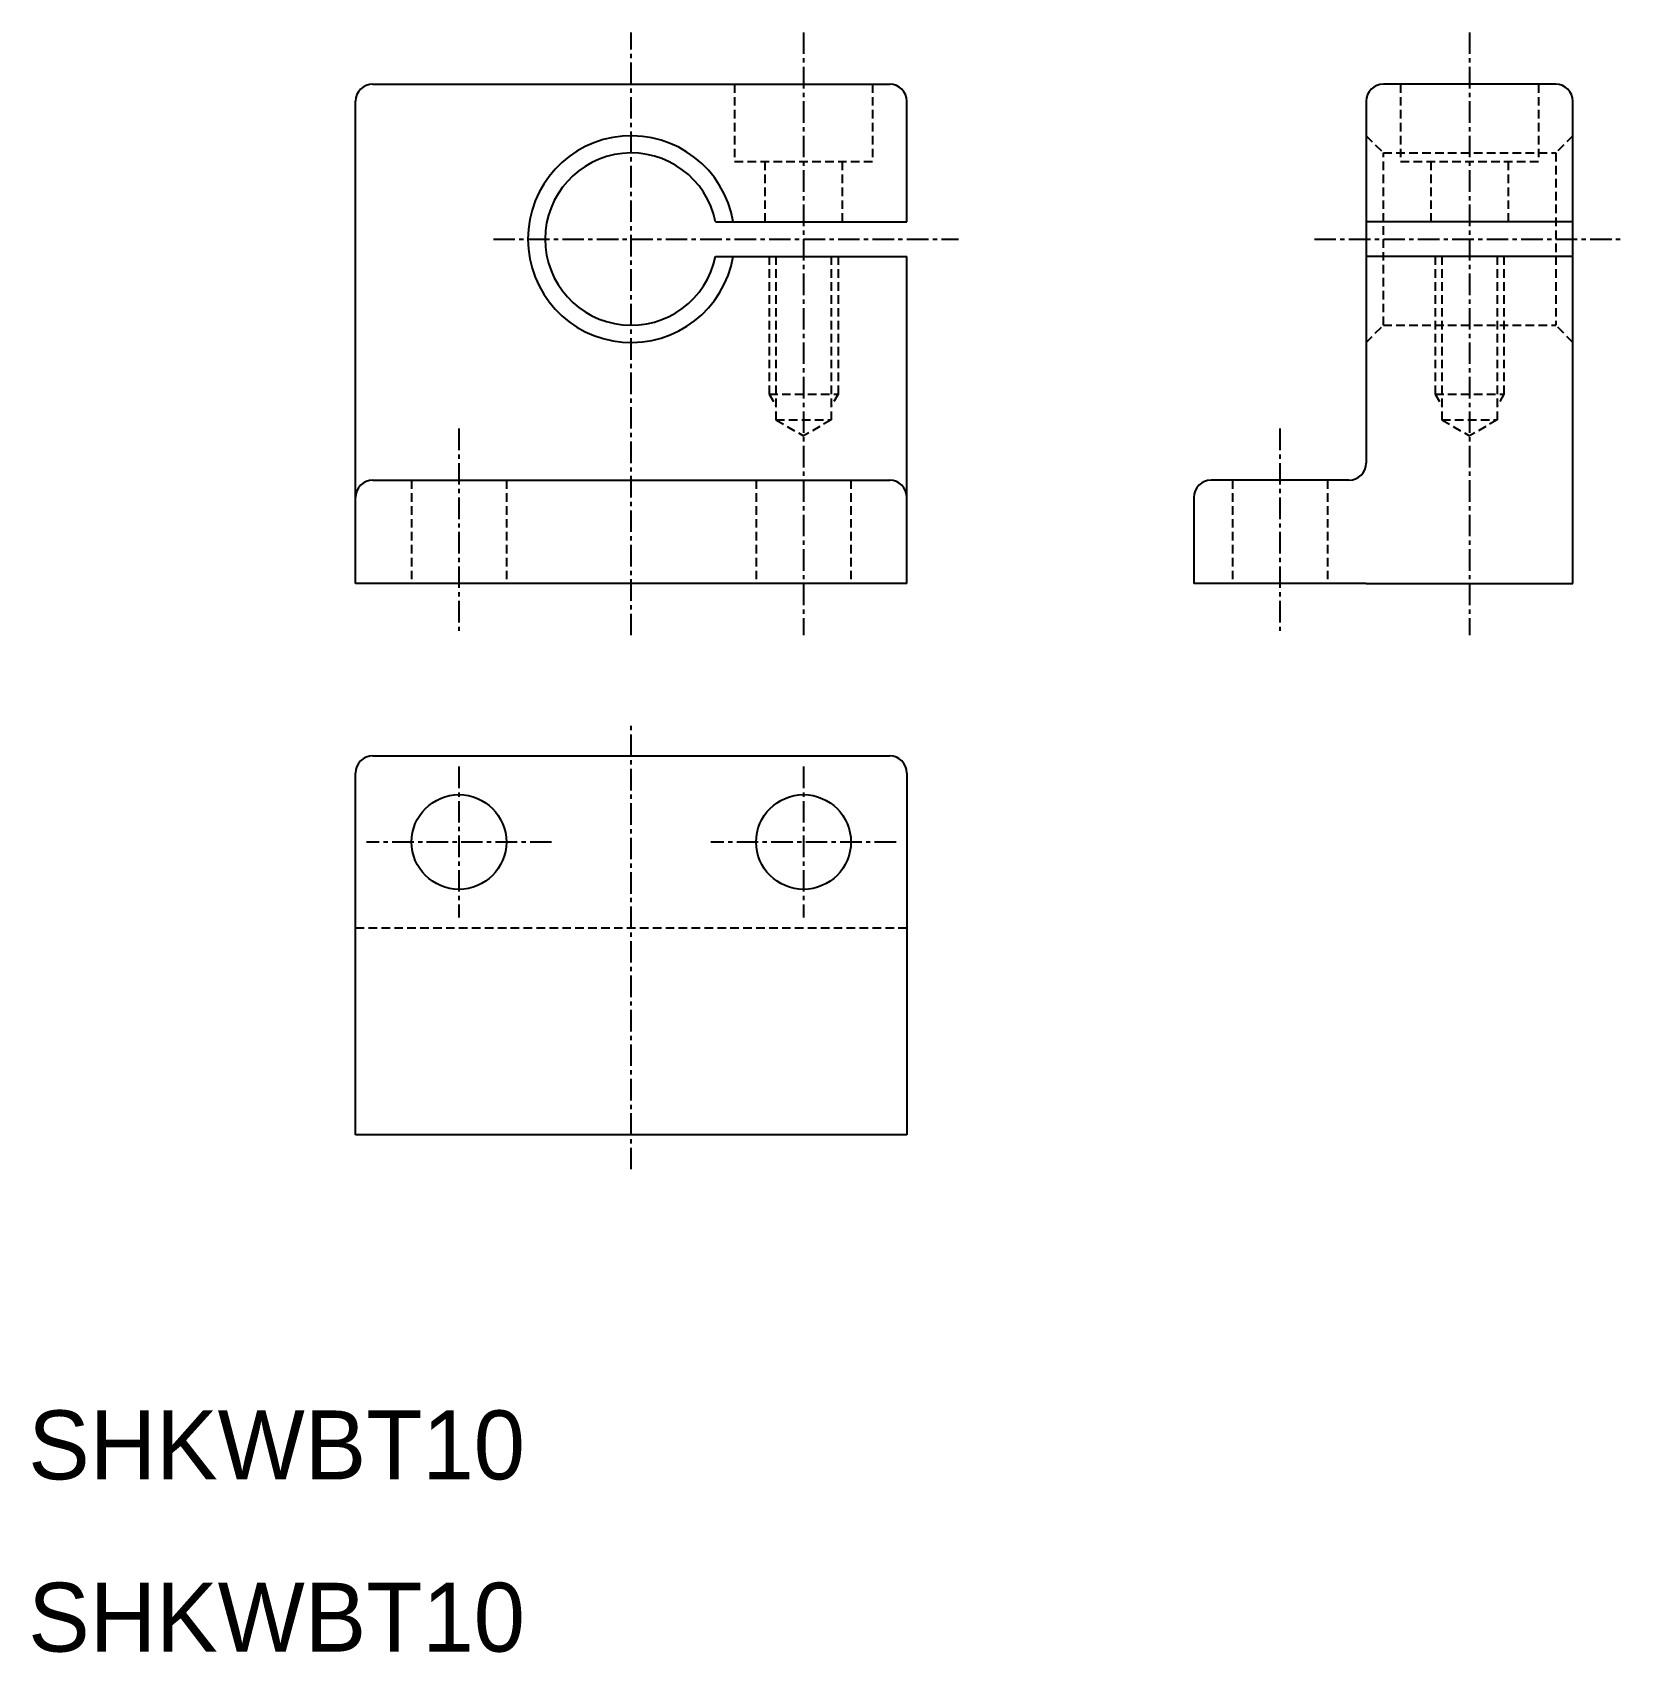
# Model space of a CAD drawing. Extents: x 10.2 to 102.7, y 9.9 to 104.
import ezdxf

# ---------------------------------------------------------------- set-up
doc = ezdxf.new("R2010")
doc.units = 0
doc.linetypes.add('CENTER', pattern=[2, 1.25, -0.25, 0.25, -0.25])
doc.linetypes.add('DASHED', pattern=[0.75, 0.5, -0.25])
doc.layers.get('0').update_dxf_attribs({"linetype": 'CONTINUOUS'})
doc.layers.add('CENTER', color=1, linetype='CENTER')

msp = doc.modelspace()

# ---------------------------------------------------------------- linework, layer by layer
at = {"color": 7, "linetype": 'CONTINUOUS'}
for p, q in [((30, 101), (45, 101)), ((45, 101), (60, 101)), ((98.653, 101), (88.653, 101)), ((29, 72), (29, 100)), ((61, 93), (61, 100)), ((87.653, 100), (87.653, 79)), ((99.653, 72), (99.653, 100)), ((49.899, 93), (61, 93)), ((99.653, 93), (87.653, 93)), ((49.899, 91), (61, 91)), ((61, 72), (61, 91)), ((99.653, 91), (87.653, 91)), ((30, 78), (60, 78)), ((86.653, 78), (78.653, 78)), ((77.653, 77), (77.653, 72)), ((61, 72), (29, 72)), ((87.653, 72), (77.653, 72)), ((87.653, 72), (99.653, 72)), ((30, 62), (60, 62)), ((29, 40), (29, 61)), ((61, 61), (61, 40)), ((61, 40), (29, 40))]:
    msp.add_line(p, q, dxfattribs=at)
at = {"color": 3, "linetype": 'DASHED'}
for p, q in [((51, 101), (51, 96.5)), ((59, 101), (59, 96.5)), ((89.653, 101), (89.653, 96.5)), ((97.653, 101), (97.653, 96.5)), ((87.653, 98), (88.653, 97)), ((99.653, 98), (98.653, 97)), ((88.653, 97), (98.653, 97)), ((88.653, 87), (88.653, 97)), ((98.653, 97), (98.653, 87)), ((51, 96.5), (59, 96.5)), ((52.75, 96.5), (52.75, 93)), ((57.25, 96.5), (57.25, 93)), ((89.653, 96.5), (97.653, 96.5)), ((91.403, 96.5), (91.403, 93)), ((95.903, 96.5), (95.903, 93)), ((53, 91), (53, 83)), ((53.4, 91), (53.4, 81.5)), ((56.6, 91), (56.6, 81.5)), ((57, 91), (57, 83)), ((91.653, 91), (91.653, 83)), ((92.053, 91), (92.053, 81.5)), ((95.253, 91), (95.253, 81.5)), ((95.653, 91), (95.653, 83)), ((87.653, 86), (88.653, 87)), ((88.653, 87), (98.653, 87)), ((99.653, 86), (98.653, 87)), ((53, 83), (53.4, 82.307)), ((53, 83), (57, 83)), ((57, 83), (56.6, 82.307)), ((91.653, 83), (92.053, 82.307)), ((91.653, 83), (95.653, 83)), ((95.653, 83), (95.253, 82.307)), ((53.4, 81.5), (56.6, 81.5)), ((53.4, 81.5), (55, 80.576)), ((56.6, 81.5), (55, 80.576)), ((92.053, 81.5), (95.253, 81.5)), ((92.053, 81.5), (93.653, 80.576)), ((95.253, 81.5), (93.653, 80.576)), ((32.25, 78), (32.25, 72)), ((37.75, 78), (37.75, 72)), ((52.25, 78), (52.25, 72)), ((57.75, 78), (57.75, 72)), ((79.903, 78), (79.903, 72)), ((85.403, 78), (85.403, 72)), ((61, 52), (29, 52))]:
    msp.add_line(p, q, dxfattribs=at)
at = {"color": 7, "linetype": 'CONTINUOUS'}
for centre in [(35, 57), (55, 57)]:
    msp.add_circle(centre, 2.75, dxfattribs=at)
for centre, radius, start, end in [((30, 100), 1, 90, 180), ((60, 100), 1, 0, 90), ((88.653, 100), 1, 90, 180), ((98.653, 100), 1, 0, 90), ((45, 92), 6, 9.59407, 350.40593), ((45, 92), 5, 11.53696, 348.46304), ((86.653, 79), 1, 270, 0), ((30, 77), 1, 90, 180), ((60, 77), 1, 0, 90), ((78.653, 77), 1, 90, 180), ((30, 61), 1, 90, 180), ((60, 61), 1, 0, 90)]:
    msp.add_arc(centre, radius, start, end, dxfattribs=at)
at = {"layer": 'CENTER', "color": 1, "linetype": 'CENTER'}
for p, q in [((45, 69), (45, 104)), ((55, 104), (55, 69)), ((93.653, 104), (93.653, 69)), ((37, 92), (64, 92)), ((84.653, 92), (102.653, 92)), ((35, 81), (35, 69)), ((82.653, 81), (82.653, 69)), ((45, 38), (45, 64)), ((35, 61.375), (35, 52.625)), ((55, 61.375), (55, 52.625)), ((40.375, 57), (29.625, 57)), ((60.375, 57), (49.625, 57))]:
    msp.add_line(p, q, dxfattribs=at)

# ---------------------------------------------------------------- texts
at = {"color": 7, "linetype": 'CONTINUOUS'}
for p in [(10, 20), (10, 10)]:
    msp.add_text('SHKWBT10', height=4, dxfattribs=at).set_placement(p)

doc.saveas('drawing.dxf')
